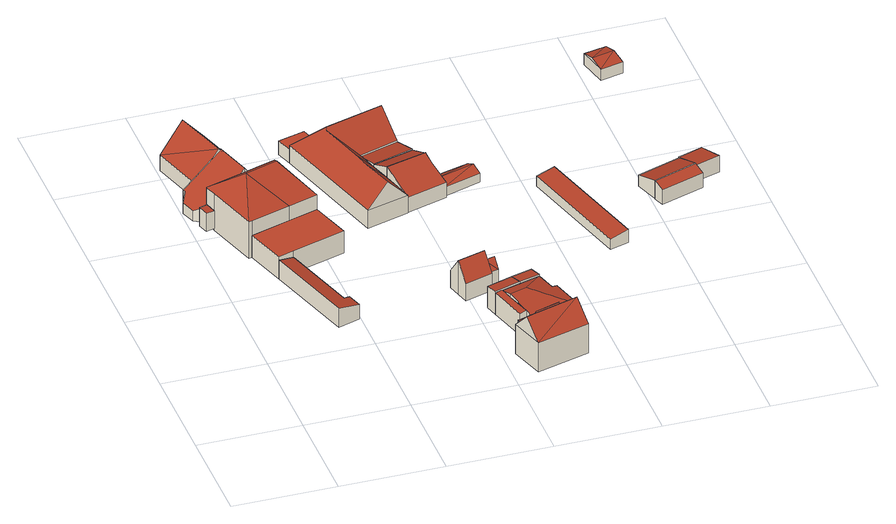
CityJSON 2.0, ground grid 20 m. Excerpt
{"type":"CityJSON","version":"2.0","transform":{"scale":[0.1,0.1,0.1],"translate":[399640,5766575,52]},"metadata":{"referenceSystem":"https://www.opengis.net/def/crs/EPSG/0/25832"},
"CityObjects":{
"building1":{"type":"Building","attributes":{"Gemeindeschluessel":"05566004","Geometrietyp2DReferenz":"3000","function":"51009_1610","roofType":"2100","measuredHeight":3.96},"geometry":[{"type":"Solid","lod":"2","boundaries":[[[[0,1,2,3]],[[4,5,1,0]],[[6,7,5,4]],[[3,2,7,6]],[[4,0,3,6]],[[1,5,7,2]]]],"semantics":{"surfaces":[{"type":"WallSurface"},{"type":"RoofSurface"},{"type":"GroundSurface"}],"values":[[0,0,0,0,1,2]]}}]},
"building2":{"type":"Building","attributes":{"Gemeindeschluessel":"05566004","Geometrietyp2DReferenz":"3000","function":"31001_2000"},"children":["building2-1","building2-2","building2-3","building2-4"]},
"building2-1":{"type":"BuildingPart","attributes":{"roofType":"3100","measuredHeight":8.56},"parents":["building2"],"geometry":[{"type":"Solid","lod":"2","boundaries":[[[[8,9,10,11]],[[12,13,9,8]],[[14,15,13,12]],[[16,17,15,14]],[[18,19,17,16]],[[20,21,19,18]],[[22,23,21,20]],[[24,25,23,22]],[[26,27,25,24]],[[28,29,27,26]],[[22,20,18,16,14,12,8,11,30,31,24]],[[32,28,26,24,31]],[[33,34,10,9,13,15,17,19,21,23,25,27,29]],[[35,32,31,36]],[[33,35,36,34]],[[29,28,32,35,33]],[[36,31,30]],[[36,30,11,10,34]]]],"semantics":{"surfaces":[{"type":"WallSurface"},{"type":"RoofSurface"},{"type":"GroundSurface"},{"type":"ClosureSurface"}],"values":[[0,0,0,0,0,0,0,0,0,0,1,1,2,0,3,3,0,3]]}}]},
"building2-2":{"type":"BuildingPart","attributes":{"roofType":"1000","measuredHeight":4.68},"parents":["building2"],"geometry":[{"type":"Solid","lod":"2","boundaries":[[[[37,38,39,40]],[[41,42,38,37]],[[43,44,45,42,41]],[[46,47,48,49,50]],[[50,43,41,37,40,51,46]],[[52,39,38,42,45,48,47]],[[52,51,40,39]],[[47,46,51,52]],[[44,43,50,49]],[[48,45,44,49]]]],"semantics":{"surfaces":[{"type":"WallSurface"},{"type":"RoofSurface"},{"type":"GroundSurface"},{"type":"ClosureSurface"}],"values":[[0,0,0,0,1,2,3,3,0,3]]}}]},
"building2-3":{"type":"BuildingPart","attributes":{"roofType":"2100","measuredHeight":4.01},"parents":["building2"],"geometry":[{"type":"Solid","lod":"2","boundaries":[[[[53,54,45,44]],[[55,56,54,53]],[[57,58,56,55]],[[59,60,58,57]],[[49,48,60,59]],[[59,57,55,53,44,49]],[[54,56,58,60,48,45]],[[45,48,49,44]]]],"semantics":{"surfaces":[{"type":"WallSurface"},{"type":"RoofSurface"},{"type":"GroundSurface"},{"type":"ClosureSurface"}],"values":[[0,0,0,0,0,1,2,3]]}}]},
"building2-4":{"type":"BuildingPart","attributes":{"roofType":"3200","measuredHeight":12.89},"parents":["building2"],"geometry":[{"type":"Solid","lod":"2","boundaries":[[[[61,62,63,64]],[[65,66,62,61]],[[67,11,10,66,65]],[[29,28,68]],[[69,70,29,68]],[[71,40,39,70,69]],[[47,46,72]],[[64,63,47,72]],[[69,73,71]],[[65,61,64,74,67]],[[68,32,35,74,73,69]],[[36,30,67,74,35]],[[71,73,74,75]],[[72,75,74,64]],[[62,66,10,34,33,29,70,39,52,47,63]],[[11,67,30]],[[34,36,35,33]],[[10,11,30,36,34]],[[28,32,68]],[[35,32,28,29,33]],[[40,71,75,51]],[[39,40,51,52]],[[46,51,75,72]],[[51,46,47,52]]]],"semantics":{"surfaces":[{"type":"WallSurface"},{"type":"RoofSurface"},{"type":"GroundSurface"},{"type":"ClosureSurface"}],"values":[[0,0,0,0,0,0,0,0,1,1,1,1,1,1,2,0,3,3,0,3,0,3,0,3]]}}]},
"building3":{"type":"Building","attributes":{"Gemeindeschluessel":"05566004","Geometrietyp2DReferenz":"3000","function":"31001_2000","roofType":"3100","measuredHeight":8.87},"address":[{"country":"Germany","locality":"Altenberge","thoroughfareNumber":"14","thoroughfareName":"Hansell"}],"geometry":[{"type":"Solid","lod":"2","boundaries":[[[[76,77,23,78]],[[79,80,77,76]],[[81,27,80,79]],[[78,23,27,81]],[[76,82,79]],[[81,83,78]],[[83,82,76]],[[76,78,83]],[[81,79,82]],[[82,83,81]],[[77,80,27,23]]]],"semantics":{"surfaces":[{"type":"WallSurface"},{"type":"RoofSurface"},{"type":"GroundSurface"}],"values":[[0,0,0,0,0,0,1,1,1,1,2]]}}]},
"building4":{"type":"Building","attributes":{"Gemeindeschluessel":"05566004","Geometrietyp2DReferenz":"3000","function":"31001_2460","roofType":"1000","measuredHeight":2.81},"geometry":[{"type":"Solid","lod":"2","boundaries":[[[[84,85,86,87]],[[88,89,85,84]],[[90,91,89,88]],[[87,86,91,90]],[[88,84,87,90]],[[85,89,91,86]]]],"semantics":{"surfaces":[{"type":"WallSurface"},{"type":"RoofSurface"},{"type":"GroundSurface"}],"values":[[0,0,0,0,1,2]]}}]},
"building5":{"type":"Building","attributes":{"Gemeindeschluessel":"05566004","Geometrietyp2DReferenz":"3000","function":"51009_1610","roofType":"1000","measuredHeight":3.04},"geometry":[{"type":"Solid","lod":"2","boundaries":[[[[92,93,94,95]],[[96,97,93,92]],[[98,99,97,96]],[[100,101,99,98]],[[95,94,101,100]],[[98,96,92,95,100]],[[93,97,99,101,94]]]],"semantics":{"surfaces":[{"type":"WallSurface"},{"type":"RoofSurface"},{"type":"GroundSurface"}],"values":[[0,0,0,0,0,1,2]]}}]},
"building6":{"type":"Building","attributes":{"Gemeindeschluessel":"05566004","Geometrietyp2DReferenz":"3000","function":"31001_2700"},"children":["building6-1","building6-2"]},
"building6-1":{"type":"BuildingPart","attributes":{"roofType":"3100","measuredHeight":7.2},"parents":["building6"],"geometry":[{"type":"Solid","lod":"2","boundaries":[[[[102,103,104]],[[105,106,107]],[[108,109,105,107]],[[110,111,109,108]],[[112,113,111,110]],[[114,115,113,112]],[[116,117,115,114]],[[104,103,117,116]],[[110,108,107,118,112]],[[104,116,114,112,118]],[[119,105,109,111,113,115,117,103]],[[102,104,118,120]],[[103,102,121,119]],[[102,120,121]],[[106,120,118,107]],[[121,106,105,119]],[[121,120,106]]]],"semantics":{"surfaces":[{"type":"WallSurface"},{"type":"RoofSurface"},{"type":"GroundSurface"},{"type":"ClosureSurface"}],"values":[[0,0,0,0,0,0,0,0,1,1,2,0,3,3,0,3,3]]}}]},
"building6-2":{"type":"BuildingPart","attributes":{"roofType":"3100","measuredHeight":5.14},"parents":["building6"],"geometry":[{"type":"Solid","lod":"2","boundaries":[[[[122,123,103,102]],[[124,125,123,122]],[[106,105,125,124]],[[126,120,124]],[[106,124,120]],[[126,122,120]],[[102,120,122]],[[126,124,122]],[[119,103,123,125,105]],[[119,121,102,103]],[[105,106,121,119]],[[120,102,121]],[[120,121,106]]]],"semantics":{"surfaces":[{"type":"WallSurface"},{"type":"RoofSurface"},{"type":"GroundSurface"},{"type":"ClosureSurface"}],"values":[[0,0,0,1,1,1,1,0,2,3,3,3,3]]}}]},
"building7":{"type":"Building","attributes":{"name":"Stermann","Gemeindeschluessel":"05566004","Geometrietyp2DReferenz":"3000","function":"31001_1100"},"address":[{"country":"Germany","locality":"Altenberge","thoroughfareNumber":"15","thoroughfareName":"Hansell"}],"children":["building7-1","building7-2","building7-3","building7-4","building7-5"]},
"building7-1":{"type":"BuildingPart","attributes":{"roofType":"3100","measuredHeight":9.9},"parents":["building7"],"geometry":[{"type":"Solid","lod":"2","boundaries":[[[[127,128,129,130,131]],[[132,133,134,135,136]],[[137,138,133,132]],[[139,140,138,137]],[[141,142,140,139]],[[131,130,142,141]],[[143,144,132]],[[132,136,127,131,141,143]],[[139,137,144]],[[144,143,139]],[[143,141,139]],[[144,137,132]],[[129,134,133,138,140,142,130]],[[128,127,136,135]],[[134,129,128,135]]]],"semantics":{"surfaces":[{"type":"WallSurface"},{"type":"RoofSurface"},{"type":"GroundSurface"},{"type":"ClosureSurface"}],"values":[[0,0,0,0,0,0,1,1,1,1,0,0,2,0,3]]}}]},
"building7-2":{"type":"BuildingPart","attributes":{"roofType":"5000","measuredHeight":6.22},"parents":["building7"],"geometry":[{"type":"Solid","lod":"2","boundaries":[[[[135,134,145,146]],[[147,148,129,128]],[[147,128,149]],[[149,128,135,150]],[[135,146,150]],[[150,146,147,149]],[[134,129,148,145]],[[134,135,128,129]],[[148,147,146,145]]]],"semantics":{"surfaces":[{"type":"WallSurface"},{"type":"RoofSurface"},{"type":"GroundSurface"},{"type":"ClosureSurface"}],"values":[[0,0,0,1,0,1,2,3,3]]}}]},
"building7-3":{"type":"BuildingPart","attributes":{"roofType":"2100","measuredHeight":4.7},"parents":["building7"],"geometry":[{"type":"Solid","lod":"2","boundaries":[[[[151,152,153,154]],[[155,156,152,151]],[[154,157,158,159,155,151]],[[160,161,153,152,156]],[[156,155,159,162,160]],[[162,159,158]],[[153,161,157,154]],[[161,160,162,158,157]]]],"semantics":{"surfaces":[{"type":"WallSurface"},{"type":"RoofSurface"},{"type":"GroundSurface"},{"type":"ClosureSurface"}],"values":[[0,0,1,2,3,0,3,3]]}}]},
"building7-4":{"type":"BuildingPart","attributes":{"roofType":"5000","measuredHeight":5.32},"parents":["building7"],"geometry":[{"type":"Solid","lod":"2","boundaries":[[[[163,164,165,166]],[[167,168,164,163]],[[169,170,168,167]],[[171,172,170,169]],[[173,174,172,171]],[[175,146,145,174,173]],[[154,153,148,147,176]],[[171,169,167,163,177,173]],[[166,162,158,178,177,163]],[[154,176,175,173,177,178]],[[161,160,165,164,168,170,172,174,145,148,153]],[[154,178,157]],[[153,154,157,161]],[[157,178,158]],[[160,161,157,158,162]],[[162,166,165,160]],[[147,146,175,176]],[[148,145,146,147]]]],"semantics":{"surfaces":[{"type":"WallSurface"},{"type":"RoofSurface"},{"type":"GroundSurface"},{"type":"ClosureSurface"}],"values":[[0,0,0,0,0,0,0,1,1,1,2,0,3,0,3,3,0,3]]}}]},
"building7-5":{"type":"BuildingPart","attributes":{"roofType":"2100","measuredHeight":4.88},"parents":["building7"],"geometry":[{"type":"Solid","lod":"2","boundaries":[[[[179,166,165,180,181]],[[182,183,156,155,184]],[[181,180,183,182]],[[184,179,181,182]],[[165,160,156,183,180]],[[159,162,166,179,184,155]],[[156,160,162,159,155]],[[160,165,166,162]]]],"semantics":{"surfaces":[{"type":"WallSurface"},{"type":"RoofSurface"},{"type":"GroundSurface"},{"type":"ClosureSurface"}],"values":[[0,0,0,1,2,0,3,3]]}}]},
"building8":{"type":"Building","attributes":{"Gemeindeschluessel":"05566004","Geometrietyp2DReferenz":"3000","function":"31001_2700","roofType":"5000","measuredHeight":8.71},"geometry":[{"type":"Solid","lod":"2","boundaries":[[[[185,91,86,186]],[[187,188,91,185]],[[189,190,188,187]],[[191,192,190,189]],[[193,194,192,191]],[[195,196,194,193]],[[197,198,196,195]],[[199,200,198,197]],[[186,86,200,199]],[[199,197,201]],[[201,197,195,202]],[[202,195,193,203]],[[203,193,191,204]],[[205,204,191,189,206]],[[189,187,206]],[[205,206,187]],[[205,187,185]],[[185,186,205]],[[202,203,204,205,186,199,201]],[[91,188,190,192,194,196,198,200,86]]]],"semantics":{"surfaces":[{"type":"WallSurface"},{"type":"RoofSurface"},{"type":"GroundSurface"}],"values":[[0,0,0,0,0,0,0,0,0,0,1,1,1,1,0,1,1,1,1,2]]}}]},
"building9":{"type":"Building","attributes":{"Gemeindeschluessel":"05566004","Geometrietyp2DReferenz":"3000","function":"51009_1610","roofType":"2100","measuredHeight":4.87},"geometry":[{"type":"Solid","lod":"2","boundaries":[[[[181,180,165,179]],[[207,208,180,181]],[[209,164,208,207]],[[179,165,164,209]],[[207,181,179,209]],[[180,208,164,165]]]],"semantics":{"surfaces":[{"type":"WallSurface"},{"type":"RoofSurface"},{"type":"GroundSurface"}],"values":[[0,0,0,0,1,2]]}}]},
"building10":{"type":"Building","attributes":{"Gemeindeschluessel":"05566004","Geometrietyp2DReferenz":"3000","function":"51009_1610","roofType":"2100","measuredHeight":5.86},"geometry":[{"type":"Solid","lod":"2","boundaries":[[[[210,211,212,213]],[[214,215,211,210]],[[216,217,215,214]],[[213,212,217,216]],[[214,210,213,216]],[[211,215,217,212]]]],"semantics":{"surfaces":[{"type":"WallSurface"},{"type":"RoofSurface"},{"type":"GroundSurface"}],"values":[[0,0,0,0,1,2]]}}]},
"building11":{"type":"Building","attributes":{"Gemeindeschluessel":"05566004","Geometrietyp2DReferenz":"3000","function":"31001_2700","roofType":"2100","measuredHeight":5.95},"geometry":[{"type":"Solid","lod":"2","boundaries":[[[[218,217,212,219]],[[220,221,217,218]],[[222,223,221,220]],[[224,225,223,222]],[[226,227,225,224]],[[219,212,227,226]],[[224,222,220,218,219,226]],[[217,221,223,225,227,212]]]],"semantics":{"surfaces":[{"type":"WallSurface"},{"type":"RoofSurface"},{"type":"GroundSurface"}],"values":[[0,0,0,0,0,0,1,2]]}}]},
"building12":{"type":"Building","attributes":{"Gemeindeschluessel":"05566004","Geometrietyp2DReferenz":"3000","function":"51009_1610","roofType":"2100","measuredHeight":4.45},"geometry":[{"type":"Solid","lod":"2","boundaries":[[[[228,229,211,230]],[[231,232,229,228]],[[233,215,232,231]],[[230,211,215,233]],[[231,228,230,233]],[[229,232,215,211]]]],"semantics":{"surfaces":[{"type":"WallSurface"},{"type":"RoofSurface"},{"type":"GroundSurface"}],"values":[[0,0,0,0,1,2]]}}]},
"building13":{"type":"Building","attributes":{"Gemeindeschluessel":"05566004","Geometrietyp2DReferenz":"3000","function":"31001_2700","roofType":"3100","measuredHeight":2.8},"geometry":[{"type":"Solid","lod":"2","boundaries":[[[[234,235,221,236]],[[237,238,235,234]],[[239,223,238,237]],[[236,221,223,239]],[[234,240,237]],[[239,241,236]],[[241,240,234]],[[234,236,241]],[[239,237,240]],[[240,241,239]],[[235,238,223,221]]]],"semantics":{"surfaces":[{"type":"WallSurface"},{"type":"RoofSurface"},{"type":"GroundSurface"}],"values":[[0,0,0,0,0,0,1,1,1,1,2]]}}]},
"building14":{"type":"Building","attributes":{"Gemeindeschluessel":"05566004","Geometrietyp2DReferenz":"3000","function":"31001_1310","roofType":"2100","measuredHeight":2.75},"geometry":[{"type":"Solid","lod":"2","boundaries":[[[[242,243,244,245]],[[246,247,243,242]],[[248,249,247,246]],[[245,244,249,248]],[[246,242,245,248]],[[243,247,249,244]]]],"semantics":{"surfaces":[{"type":"WallSurface"},{"type":"RoofSurface"},{"type":"GroundSurface"}],"values":[[0,0,0,0,1,2]]}}]},
"building15":{"type":"Building","attributes":{"Gemeindeschluessel":"05566004","Geometrietyp2DReferenz":"3000","function":"31001_2700","roofType":"2100","measuredHeight":3.86},"geometry":[{"type":"Solid","lod":"2","boundaries":[[[[250,251,252,253]],[[254,255,251,250]],[[256,257,255,254]],[[253,252,257,256]],[[254,250,253,256]],[[251,255,257,252]]]],"semantics":{"surfaces":[{"type":"WallSurface"},{"type":"RoofSurface"},{"type":"GroundSurface"}],"values":[[0,0,0,0,1,2]]}}]},
"building16":{"type":"Building","attributes":{"Gemeindeschluessel":"05566004","Geometrietyp2DReferenz":"3000","function":"51009_1610","roofType":"2100","measuredHeight":3.91},"geometry":[{"type":"Solid","lod":"2","boundaries":[[[[258,259,260,261]],[[262,263,259,258]],[[264,265,263,262]],[[261,260,265,264]],[[262,258,261,264]],[[259,263,265,260]]]],"semantics":{"surfaces":[{"type":"WallSurface"},{"type":"RoofSurface"},{"type":"GroundSurface"}],"values":[[0,0,0,0,1,2]]}}]},
"building17":{"type":"Building","attributes":{"Gemeindeschluessel":"05566004","Geometrietyp2DReferenz":"3000","function":"51009_1610","roofType":"2100","measuredHeight":3.42},"geometry":[{"type":"Solid","lod":"2","boundaries":[[[[266,267,268,254]],[[269,270,267,266]],[[271,272,270,269]],[[273,260,272,271]],[[254,268,260,273]],[[271,269,266,254,273]],[[267,270,272,260,268]]]],"semantics":{"surfaces":[{"type":"WallSurface"},{"type":"RoofSurface"},{"type":"GroundSurface"}],"values":[[0,0,0,0,0,1,2]]}}]},
"building18":{"type":"Building","attributes":{"Gemeindeschluessel":"05566004","Geometrietyp2DReferenz":"3000","function":"31001_1310","roofType":"3100","measuredHeight":3.04},"geometry":[{"type":"Solid","lod":"2","boundaries":[[[[274,275,276,277]],[[278,279,275,274]],[[280,281,279,278]],[[277,276,281,280]],[[274,282,278]],[[280,283,277]],[[283,282,274]],[[274,277,283]],[[280,278,282]],[[282,283,280]],[[275,279,281,276]]]],"semantics":{"surfaces":[{"type":"WallSurface"},{"type":"RoofSurface"},{"type":"GroundSurface"}],"values":[[0,0,0,0,0,0,1,1,1,1,2]]}}]}
},
"vertices":[
[36,611,52],[36,611,14],[29,632,14],[29,632,53],[20,607,52],[20,607,14],[14,627,53],[14,627,14],
[29,635,42],[29,635,10],[29,634,10],[29,634,42],[27,640,42],[27,640,10],[9,650,32],[9,650,10],[0,678,32],[0,678,10],[10,697,42],[10,697,10],[8,703,42],[8,703,10],[35,711,60],[35,711,10],[87,728,96],[87,728,10],[128,740,42],[128,740,10],[149,672,42],[149,672,10],[98,656,88],[108,659,96],[114,661,88],[112,660,10],[108,659,10],[112,660,88],[108,659,88],
[218,516,57],[218,516,10],[207,552,10],[207,552,57],[231,474,57],[231,474,10],[127,442,57],[127,442,44],[127,442,10],[73,511,57],[73,511,10],[97,433,10],[97,433,50],[97,433,57],[150,535,57],[150,535,10],
[172,295,44],[172,295,10],[184,299,41],[184,299,10],[193,270,41],[193,270,10],[151,257,50],[151,257,10],
[36,611,88],[36,611,10],[67,509,10],[67,509,88],[29,632,88],[29,632,10],[29,634,88],[149,672,88],[169,678,88],[169,678,10],[207,552,88],[73,511,88],[149,603,139],[87,584,139],[150,535,88],
[3,818,43],[3,818,10],[35,711,43],[95,847,43],[95,847,10],[128,740,43],[49,832,99],[82,726,99],
[218,804,36],[218,804,7],[228,772,7],[228,772,36],[270,818,36],[270,818,7],[279,787,36],[279,787,7],
[444,129,48],[444,129,18],[440,128,18],[440,128,48],[457,132,48],[457,132,18],[469,92,48],[469,92,18],[452,87,48],[452,87,18],
[431,313,44],[431,313,13],[431,313,66],[438,288,13],[438,288,44],[438,288,67],[441,277,50],[441,277,13],[387,261,50],[387,261,13],[381,285,85],[381,285,13],[374,309,50],[374,309,13],[428,325,50],[428,325,13],[435,301,85],[435,301,13],[435,301,64],[435,301,44],
[451,319,44],[451,319,13],[458,294,44],[458,294,13],[455,307,64],
[469,92,77],[469,92,50],[469,92,15],[452,87,15],[452,87,77],[521,107,77],[521,107,15],[516,106,15],[516,106,50],[516,106,77],[541,38,77],[541,38,15],[439,9,77],[439,9,15],[419,77,77],[419,77,15],[429,43,114],[531,73,114],
[509,129,15],[509,129,50],[462,115,50],[462,115,15],[465,104,77],[512,117,78],
[444,129,60],[444,129,15],[457,132,15],[457,132,62],[423,203,60],[423,203,15],[443,180,62],[438,200,62],[436,207,62],[436,207,15],[443,180,15],[436,207,60],
[513,229,60],[513,229,15],[473,218,15],[473,218,60],[524,192,60],[524,192,15],[534,195,58],[534,195,15],[549,141,58],[549,141,15],[540,138,60],[540,138,15],[509,129,60],[462,115,60],[476,190,69],[443,180,69],
[473,218,64],[466,243,15],[466,243,60],[416,228,60],[416,228,15],[423,203,64],
[279,787,45],[228,772,45],[386,817,45],[386,817,7],[413,728,45],[413,728,7],[337,704,45],[337,704,7],[348,662,45],[348,662,7],[360,624,45],[360,624,7],[378,560,45],[378,560,7],[296,537,45],[296,537,7],[337,549,89],[319,611,89],[308,650,89],[284,733,90],[287,739,94],[399,773,93],
[506,254,60],[506,254,15],[513,229,64],
[348,662,50],[348,662,8],[360,624,8],[360,624,67],[427,684,50],[427,684,8],[438,645,67],[438,645,8],
[438,645,68],[360,624,68],[443,625,59],[443,625,8],[455,588,43],[455,588,8],[457,583,40],[457,583,8],[378,560,40],[378,560,8],
[337,704,42],[337,704,8],[348,662,52],[413,728,42],[413,728,8],[427,684,52],
[517,646,27],[517,646,8],[443,625,27],[528,610,27],[528,610,8],[455,588,27],[522,628,36],[449,607,36],
[655,578,35],[655,578,7],[619,569,7],[619,569,28],[718,352,35],[718,352,7],[682,342,28],[682,342,7],
[791,516,28],[791,516,5],[806,470,5],[806,470,44],[876,545,28],[876,545,5],[891,499,44],[891,499,5],
[898,478,35],[898,478,4],[891,499,4],[891,499,43],[813,449,35],[813,449,4],[806,470,43],[806,470,4],
[875,547,28],[875,547,4],[876,545,4],[923,563,28],[923,563,4],[940,514,39],[940,514,4],[891,499,38],
[862,916,26],[862,916,2],[818,907,2],[818,907,26],[875,861,26],[875,861,2],[831,851,26],[831,851,2],[868,889,33],[825,879,33]
]}
